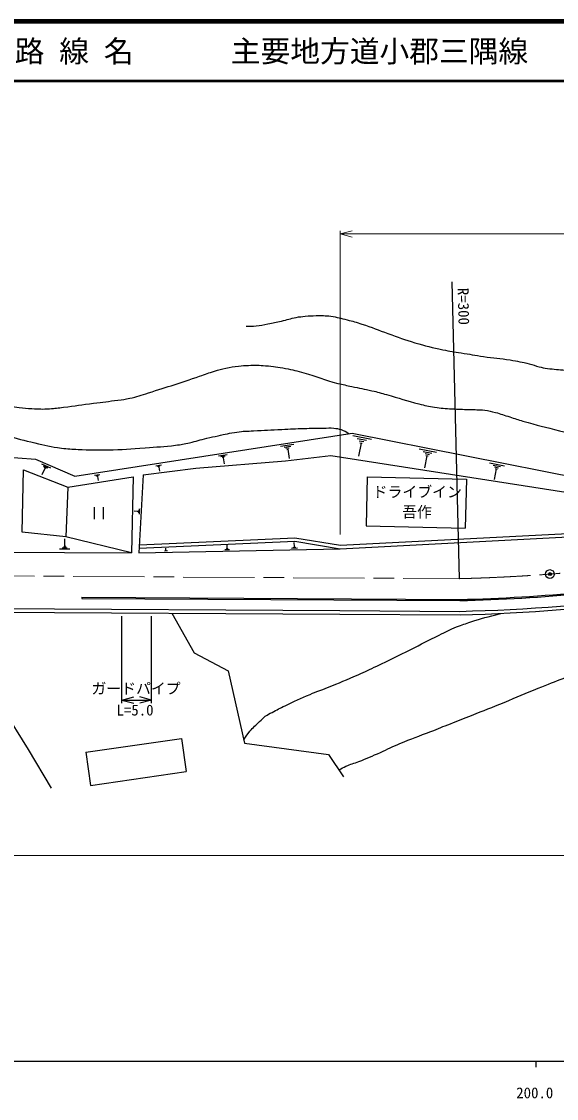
# Model space of a CAD drawing. Units: millimetres, scale not verified. Extents: x 40000 to 680000, y 20000 to 380000.
# Drawn here: x 181540 to 271492, y 198715 to 380000 of the extents above; entities that cross this region are included whole.
import ezdxf
from ezdxf.enums import TextEntityAlignment as Align

# ---------------------------------------------------------------- set-up
doc = ezdxf.new("R2010")
doc.units = ezdxf.units.MM
doc.header["$LTSCALE"] = 1000
doc.header["$PDMODE"] = 32
doc.header["$PDSIZE"] = 500
doc.linetypes.add('CHAIN', pattern=[18.5, 12, -1.5, 3.5, -1.5])
for name, color, linetype, lineweight in [('M-BGD', 7, 'Continuous', 25), ('M-BMK', 2, 'CHAIN', 13), ('M-BMK-SRVR', 3, 'Continuous', 25), ('M-STR-HTXT', 7, 'Continuous', 13), ('M-STR-STRC', 7, 'Continuous', 25), ('M-TTL', 2, 'Continuous', 140), ('M-TTL-BAND', 7, 'Continuous', 25), ('M-TTL-LINE', 7, 'Continuous', 50)]:
    doc.layers.add(name, color=color, linetype=linetype, lineweight=lineweight)
doc.layers.add('M-TTL-TXT', color=7, linetype='Continuous')
doc.styles.add('ＭＳ ゴシック', font='')
doc.styles.get('ＭＳ ゴシック').set_extended_font_data('MS Gothic')

msp = doc.modelspace()

# ---------------------------------------------------------------- linework, layer by layer
at = {"layer": 'M-BGD'}
for p, q in [((253890, 336198), (255130, 286213)), ((190475, 303446), (237144, 310697)), ((237144, 310697), (277875, 302595)), ((237229, 310307), (240400, 309676)), ((225081, 308493), (227324, 308842)), ((225677, 308356), (226798, 308530)), ((225992, 308175), (226553, 308263)), ((237959, 309832), (239545, 309516)), ((238626, 309040), (238184, 306820)), ((238292, 309436), (239085, 309278)), ((238427, 309079), (238824, 309000)), ((177927, 306755), (183898, 306313)), ((214676, 306876), (216119, 307101)), ((215059, 306788), (215780, 306900)), ((215262, 306672), (215622, 306728)), ((215374, 306542), (215555, 306570)), ((215464, 306556), (215621, 305546)), ((225934, 306024), (233559, 306948)), ((226167, 307973), (226447, 308017)), ((226307, 307995), (226551, 306425)), ((233559, 306948), (275867, 300324)), ((248422, 308070), (251347, 307488)), ((249095, 307632), (250558, 307341)), ((249710, 306901), (249302, 304853)), ((249402, 307267), (250134, 307121)), ((249527, 306938), (249893, 306865)), ((183898, 306313), (190475, 303446)), ((184872, 305525), (186380, 304868)), ((185429, 304744), (184969, 303688)), ((185183, 305210), (185937, 304881)), ((185306, 304977), (185683, 304813)), ((185335, 304785), (185523, 304703)), ((201997, 303705), (210842, 304802)), ((204094, 305232), (205089, 305387)), ((204358, 305171), (204856, 305249)), ((204498, 305091), (204747, 305130)), ((204576, 305001), (204700, 305021)), ((204638, 305011), (204746, 304314)), ((210842, 304802), (225934, 306024)), ((260255, 305716), (262784, 305213)), ((260837, 305338), (262101, 305086)), ((261368, 304706), (261016, 302936)), ((261102, 305022), (261735, 304896)), ((261210, 304738), (261526, 304675)), ((181631, 294035), (181869, 304554)), ((181869, 304554), (189339, 301626)), ((189339, 301626), (200300, 303362)), ((193781, 303630), (194727, 303777)), ((194032, 303572), (194506, 303646)), ((194165, 303496), (194402, 303533)), ((194239, 303410), (194358, 303429)), ((194298, 303420), (194401, 302757)), ((200300, 303362), (200015, 290545)), ((201997, 303705), (201270, 290537)), ((239675, 303363), (239479, 295091)), ((239675, 303363), (256340, 302967)), ((256340, 302967), (256143, 294695)), ((189339, 301626), (188961, 293272)), ((193774, 298239), (193774, 296239)), ((195274, 298239), (195274, 296239)), ((201062, 297542), (200462, 297575)), ((201065, 297595), (201059, 297488)), ((201154, 297644), (201142, 297430)), ((201246, 297746), (201222, 297318)), ((201343, 297956), (201296, 297099)), ((188961, 293272), (181631, 294035)), ((235156, 291833), (275741, 293965)), ((239479, 295091), (256143, 294695)), ((188799, 291714), (188806, 292937)), ((200015, 290545), (188961, 293272)), ((201314, 291336), (227485, 292511)), ((201347, 291938), (227521, 293113)), ((227425, 291621), (227411, 292324)), ((227485, 292511), (235122, 291231)), ((227521, 293113), (235156, 291833)), ((235122, 291231), (275799, 293367)), ((121863, 291014), (200015, 290545)), ((189669, 291185), (187923, 291196)), ((189233, 291363), (188360, 291368)), ((189016, 291538), (188579, 291541)), ((188908, 291714), (188690, 291715)), ((201270, 290537), (235122, 291231)), ((206058, 290881), (205595, 290871)), ((205941, 290925), (205710, 290920)), ((205882, 290970), (205767, 290967)), ((205853, 291015), (205795, 291014)), ((205824, 291015), (205817, 291338)), ((216484, 291094), (215744, 291079)), ((216297, 291165), (215927, 291157)), ((216203, 291237), (216018, 291233)), ((216156, 291310), (216063, 291308)), ((216109, 291309), (216099, 291827)), ((227934, 291329), (226929, 291309)), ((227681, 291425), (227178, 291414)), ((227553, 291523), (227302, 291517)), ((227488, 291622), (227362, 291619)), ((191691, 283095), (191690, 282895)), ((191690, 282895), (255221, 282514)), ((191691, 283095), (255216, 282714)), ((121806, 281515), (235090, 280835)), ((122009, 280913), (235086, 280235)), ((206786, 280405), (210546, 273757)), ((235086, 280235), (255281, 280115)), ((235090, 280835), (255266, 280715)), ((210546, 273757), (216269, 270710)), ((216269, 270710), (219030, 258546)), ((178324, 264419), (182645, 257473)), ((192349, 256990), (208418, 259322)), ((208418, 259322), (209227, 253754)), ((182645, 257473), (186523, 250968)), ((219030, 258546), (233131, 256592)), ((192349, 256990), (193157, 251421)), ((233131, 256592), (235695, 252855)), ((193157, 251421), (209227, 253754))]:
    msp.add_line(p, q, dxfattribs=at)
for radius, end in [(303500, 279.3257), (303700, 279.3257), (305500, 277.77646), (306100, 277.75214)]:
    msp.add_arc((247689, 586121), radius, 271.42118, end, dxfattribs=at)
for points, knots in [([(219311, 328734), (220085, 328717), (220323, 328718), (220968, 328770), (221756, 328833), (222188, 328951), (222964, 329094), (223858, 329260), (224354, 329374), (225239, 329579), (226220, 329806), (226753, 330007), (227741, 330198), (228314, 330308), (228641, 330331), (229221, 330386), (229946, 330455), (230354, 330491), (231082, 330494), (232050, 330496), (232599, 330522), (233559, 330392), (234643, 330245), (235232, 330047), (236294, 329786), (237278, 329544), (237828, 329396), (238792, 329084), (240523, 328524), (241449, 328085), (243164, 327475), (244927, 326847), (245905, 326458), (247702, 325936), (249516, 325409), (250541, 325135), (252390, 324750), (253586, 324500), (254269, 324426), (255474, 324225), (256937, 323981), (257753, 323827), (259220, 323612), (260976, 323355), (261975, 323322), (263724, 323025), (264982, 322811), (265691, 322698), (266926, 322379), (267574, 322212), (267917, 322045), (268567, 321886), (269111, 321753), (269421, 321698), (269976, 321617), (271142, 321444), (271808, 321443), (272979, 321308), (274508, 321133), (275368, 321061), (276888, 320819), (277894, 320658), (278455, 320547), (279447, 320316), (280295, 320119), (280775, 320022), (281608, 319767), (282075, 319623), (282316, 319485), (282774, 319315), (284219, 318779), (285016, 318444), (286484, 317973), (287474, 317656), (288027, 317473), (289031, 317200), (290975, 316673), (292080, 316438), (294040, 315971), (296059, 315490), (297192, 315225), (299222, 314790), (301436, 314317), (302682, 314079), (304902, 313636), (306268, 313363), (307025, 313168), (308401, 312951), (309551, 312770), (310202, 312710), (311361, 312593), (313323, 312396), (314427, 312337), (316394, 312199), (319246, 311999), (320842, 311852), (323699, 311741), (325229, 311682), (326086, 311630), (327616, 311651), (329836, 311681), (331077, 311814), (333298, 311832), (334405, 311840), (335030, 311889), (336132, 311786), (336875, 311717), (337316, 311752), (338022, 311513), (338677, 311292), (338940, 311124), (339587, 310687)], [0, 0, 0, 0, 1, 1, 1, 2, 2, 2, 3, 3, 3, 4, 4, 4, 5, 5, 5, 6, 6, 6, 7, 7, 7, 8, 8, 8, 9, 9, 9, 10, 10, 10, 11, 11, 11, 12, 12, 12, 13, 13, 13, 14, 14, 14, 15, 15, 15, 16, 16, 16, 17, 17, 17, 18, 18, 18, 19, 19, 19, 20, 20, 20, 21, 21, 21, 22, 22, 22, 23, 23, 23, 24, 24, 24, 25, 25, 25, 26, 26, 26, 27, 27, 27, 28, 28, 28, 29, 29, 29, 30, 30, 30, 31, 31, 31, 32, 32, 32, 33, 33, 33, 34, 34, 34, 35, 35, 35, 36, 36, 36, 37, 37, 37, 37]), ([(167463, 320816), (168358, 320071), (168622, 319855), (169411, 319301), (170263, 318702), (170747, 318365), (171675, 317891), (173087, 317170), (173915, 316824), (175416, 316314), (176475, 315954), (177078, 315775), (178171, 315539), (179329, 315290), (179983, 315168), (181158, 315022), (181982, 314919), (182446, 314872), (183276, 314838), (184440, 314791), (185096, 314735), (186259, 314812), (187178, 314873), (187689, 314952), (188602, 315065), (190575, 315311), (191673, 315495), (193644, 315754), (195241, 315965), (196141, 316048), (197737, 316272), (198514, 316380), (198956, 316407), (199722, 316573), (200981, 316846), (201659, 317110), (202889, 317491), (206265, 318537), (208140, 319173), (211490, 320298), (212476, 320629), (213012, 320865), (214009, 321162), (214749, 321382), (215163, 321510), (215918, 321675), (216724, 321853), (217187, 321898), (218006, 321996), (218664, 322074), (219035, 322099), (219697, 322117), (220827, 322148), (221465, 322156), (222592, 322060), (223908, 321948), (224641, 321826), (225942, 321600), (227158, 321388), (227826, 321201), (229020, 320887), (231273, 320293), (232451, 319665), (234709, 319091), (235632, 318857), (236159, 318768), (237089, 318570), (238408, 318288), (239154, 318161), (240468, 317857), (241441, 317633), (241974, 317461), (242937, 317196), (245064, 316610), (246219, 316147), (248365, 315633), (249389, 315388), (249961, 315228), (251003, 315081), (252142, 314921), (252786, 314877), (253933, 314801), (255043, 314727), (255668, 314738), (256779, 314692), (257819, 314649), (258407, 314699), (259439, 314576), (260148, 314492), (260536, 314379), (261228, 314203), (262190, 313958), (262705, 313736), (263651, 313435), (264513, 313161), (264988, 312982), (265857, 312731), (268254, 312038), (269621, 311741), (272031, 311097), (273942, 310587), (275002, 310259), (276921, 309776), (278288, 309432), (279053, 309234), (280433, 308953), (282247, 308583), (283272, 308415), (285100, 308125), (287107, 307806), (288240, 307682), (290257, 307431), (292673, 307130), (294028, 306967), (296452, 306734), (299444, 306447), (301130, 306419), (304122, 306140), (307175, 305856), (308873, 305583), (311925, 305285), (314179, 305065), (315445, 304971), (317705, 304813), (319043, 304719), (319795, 304717), (321132, 304636), (321924, 304588), (322373, 304614), (323158, 304501), (323860, 304400), (324115, 304339), (324937, 304128)], [0, 0, 0, 0, 1, 1, 1, 2, 2, 2, 3, 3, 3, 4, 4, 4, 5, 5, 5, 6, 6, 6, 7, 7, 7, 8, 8, 8, 9, 9, 9, 10, 10, 10, 11, 11, 11, 12, 12, 12, 13, 13, 13, 14, 14, 14, 15, 15, 15, 16, 16, 16, 17, 17, 17, 18, 18, 18, 19, 19, 19, 20, 20, 20, 21, 21, 21, 22, 22, 22, 23, 23, 23, 24, 24, 24, 25, 25, 25, 26, 26, 26, 27, 27, 27, 28, 28, 28, 29, 29, 29, 30, 30, 30, 31, 31, 31, 32, 32, 32, 33, 33, 33, 34, 34, 34, 35, 35, 35, 36, 36, 36, 37, 37, 37, 38, 38, 38, 39, 39, 39, 40, 40, 40, 41, 41, 41, 42, 42, 42, 43, 43, 43, 44, 44, 44, 44]), ([(161947, 316425), (164582, 315390), (165279, 315114), (167440, 314342), (169468, 313617), (170624, 313267), (172663, 312576), (174317, 312016), (175250, 311723), (176895, 311141), (177718, 310850), (178156, 310621), (178989, 310362), (180833, 309789), (181878, 309504), (183759, 309071), (185494, 308671), (186468, 308427), (188233, 308197), (189333, 308054), (189956, 308020), (191064, 307970), (193015, 307881), (194111, 307862), (196064, 307897), (198515, 307942), (199884, 308089), (202329, 308256), (204328, 308393), (205455, 308416), (207441, 308679), (208371, 308801), (208889, 308898), (209802, 309108), (210944, 309370), (211571, 309569), (212709, 309848), (213436, 310026), (213845, 310121), (214576, 310279), (215819, 310547), (216514, 310710), (217771, 310901), (218842, 311064), (219456, 311040), (220537, 311108), (222404, 311227), (223452, 311254), (225320, 311341), (226770, 311408), (227582, 311463), (229034, 311502), (230314, 311536), (231031, 311544), (232311, 311555), (232998, 311561), (233387, 311636), (234069, 311561), (234550, 311508), (234822, 311460), (235282, 311311), (235849, 311127), (236059, 310981), (236644, 310619)], [0, 0, 0, 0, 1, 1, 1, 2, 2, 2, 3, 3, 3, 4, 4, 4, 5, 5, 5, 6, 6, 6, 7, 7, 7, 8, 8, 8, 9, 9, 9, 10, 10, 10, 11, 11, 11, 12, 12, 12, 13, 13, 13, 14, 14, 14, 15, 15, 15, 16, 16, 16, 17, 17, 17, 18, 18, 18, 19, 19, 19, 20, 20, 20, 21, 21, 21, 21]), ([(234906, 254005), (235447, 254323), (235619, 254408), (236092, 254634), (236906, 255023), (237420, 255100), (238260, 255430), (239690, 255992), (240475, 256346), (241879, 256971), (243156, 257540), (243850, 257908), (245135, 258457), (247159, 259322), (248339, 259692), (250387, 260498), (251675, 261005), (252394, 261297), (253682, 261806), (255067, 262353), (255847, 262650), (257231, 263199), (259374, 264048), (260574, 264526), (262710, 265394), (264953, 266307), (266186, 266877), (268434, 267779), (271699, 269089), (273541, 269791), (276834, 271031), (280346, 272354), (282320, 273080), (285855, 274342), (288739, 275371), (290342, 275987), (293259, 276920), (295433, 277616), (296678, 277917), (298868, 278559), (301569, 279351), (303091, 279765), (305781, 280591), (306748, 280887), (307281, 281080), (308246, 281383), (308876, 281581), (309075, 281643), (309860, 281884)], [0, 0, 0, 0, 1, 1, 1, 2, 2, 2, 3, 3, 3, 4, 4, 4, 5, 5, 5, 6, 6, 6, 7, 7, 7, 8, 8, 8, 9, 9, 9, 10, 10, 10, 11, 11, 11, 12, 12, 12, 13, 13, 13, 14, 14, 14, 15, 15, 15, 16, 16, 16, 16]), ([(218902, 259111), (219345, 259790), (219494, 259996), (219928, 260522), (220506, 261225), (220920, 261538), (221575, 262170), (221942, 262524), (222123, 262753), (222534, 263055), (222948, 263360), (223219, 263471), (223671, 263714), (224516, 264169), (224995, 264413), (225859, 264829), (227482, 265609), (228400, 266028), (230053, 266743), (231188, 267233), (231860, 267417), (233004, 267883), (235025, 268707), (236167, 269149), (238155, 270048), (239379, 270601), (240057, 270928), (241269, 271508), (243508, 272580), (244763, 273179), (246986, 274284), (248859, 275215), (249880, 275793), (251760, 276710), (252905, 277268), (253530, 277617), (254707, 278102), (255622, 278479), (256159, 278627), (257098, 278939), (259044, 279584), (259720, 279730), (262149, 280364)], [0, 0, 0, 0, 1, 1, 1, 2, 2, 2, 3, 3, 3, 4, 4, 4, 5, 5, 5, 6, 6, 6, 7, 7, 7, 8, 8, 8, 9, 9, 9, 10, 10, 10, 11, 11, 11, 12, 12, 12, 13, 13, 13, 14, 14, 14, 14])]:
    msp.add_open_spline(points, degree=3, knots=knots, dxfattribs=at)
at = {"layer": 'M-BMK'}
msp.add_line((116228, 287048), (255132, 286213), dxfattribs=at)
msp.add_arc((247689, 586121), 300000, 271.42161, 279.3257, dxfattribs=at)
at = {"layer": 'M-BMK-SRVR'}
msp.add_circle((270385, 286981), 750, dxfattribs=at)
msp.add_point((270385, 286981), dxfattribs=at)
at = {"layer": 'M-STR-HTXT'}
for p, q in [((235122, 344246), (237122, 344785)), ((235122, 344746), (235122, 293649)), ((235122, 344246), (382554, 344246)), ((235122, 344246), (237122, 343708)), ((121806, 239596), (433296, 239596))]:
    msp.add_line(p, q, dxfattribs=at)
at = {"layer": 'M-STR-STRC'}
for p, q in [((198411, 265273), (198411, 279887)), ((203411, 265273), (203411, 279887)), ((198411, 265773), (200411, 266312)), ((198411, 265773), (203411, 265773)), ((198411, 265773), (200411, 265235)), ((203411, 265773), (201411, 266312)), ((203411, 265773), (201411, 265235))]:
    msp.add_line(p, q, dxfattribs=at)
at = {"layer": 'M-TTL'}
msp.add_line((680000, 380000), (40000, 380000), dxfattribs=at)
at = {"layer": 'M-TTL-BAND'}
for p, q in [((40000, 205000), (579000, 205000)), ((268000, 205000), (268000, 204000))]:
    msp.add_line(p, q, dxfattribs=at)
at = {"layer": 'M-TTL-LINE'}
msp.add_line((40000, 370000), (680000, 370000), dxfattribs=at)

# ---------------------------------------------------------------- texts
at = {"layer": 'M-BGD', "style": 'ＭＳ ゴシック'}
msp.add_text('R=300', height=1833, rotation=271.421, dxfattribs=at).set_placement((254332, 335127), align=Align.BOTTOM_LEFT)
for s, p in [('ドライブイン', (248083, 300823)), ('吾作', (248044, 297453))]:
    msp.add_text(s, height=1833, dxfattribs=at).set_placement(p, align=Align.MIDDLE_CENTER)
at = {"layer": 'M-STR-STRC', "style": 'ＭＳ ゴシック'}
msp.add_text('ガードパイプ', height=1833, dxfattribs=at).set_placement((200794, 266267), align=Align.BOTTOM_CENTER)
msp.add_text('L=5.0', height=1833, dxfattribs=at).set_placement((200620, 264097), align=Align.MIDDLE_CENTER)
at = {"layer": 'M-TTL-BAND', "style": 'ＭＳ ゴシック'}
msp.add_text('200.0', height=1833, dxfattribs=at).set_placement((267844, 198195), align=Align.BOTTOM_CENTER)
at = {"layer": 'M-TTL-TXT', "style": 'ＭＳ ゴシック'}
for s, p in [('路 線 名', (180380, 375000)), ('主要地方道小郡三隅線', (216734, 375000))]:
    msp.add_text(s, height=3666, dxfattribs=at).set_placement(p, align=Align.MIDDLE_LEFT)

doc.saveas('drawing.dxf')
